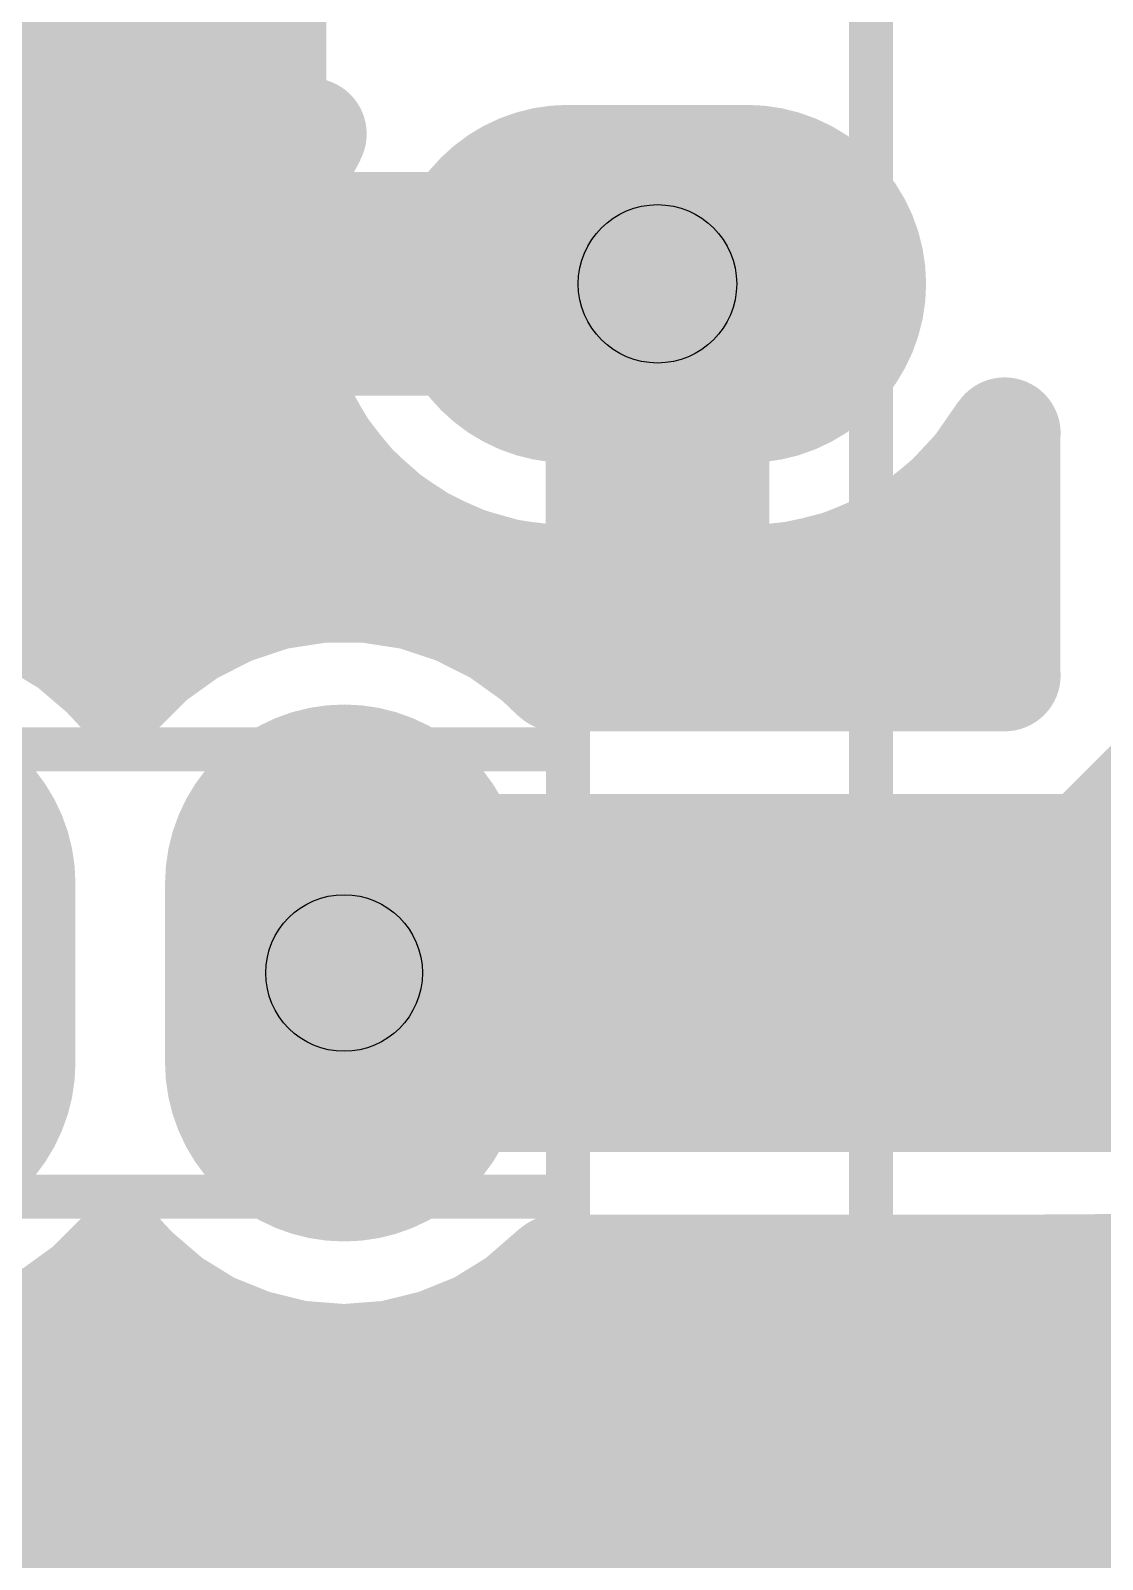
# Model space of a CAD drawing. Extents: x -0.06 to 2.31, y -0.06 to 2.06.
# Drawn here: x 0.139 to 0.3784, y 1.5019 to 1.8436 of the extents above; entities that cross this region are included whole.
import ezdxf

# ---------------------------------------------------------------- set-up
doc = ezdxf.new("R2010")
doc.units = 0
for name, color, linetype in [('Bottom', 6, 'CONTINUOUS'), ('Bottom_Silk', 11, 'CONTINUOUS'), ('Drill_Bottom', 8, 'CONTINUOUS'), ('Drill_Top', 7, 'CONTINUOUS'), ('Top', 5, 'CONTINUOUS'), ('Top_Silk', 2, 'CONTINUOUS')]:
    doc.layers.add(name, color=color, linetype=linetype)

msp = doc.modelspace()

# ---------------------------------------------------------------- linework, layer by layer
at = {"layer": 'Bottom', "linetype": 'CONTINUOUS'}
for points, const_width in [([(0.1925, 1.8205), (0.1925, 1.9535)], 0.025), ([(0.108, 1.8343), (0.19, 1.8343)], 0.025), ([(0.2016, 1.8205), (0.1925, 1.8205)], 0.025), ([(0.1985, 1.8147), (0.2016, 1.8205)], 0.025), ([(0.1951, 1.8053), (0.1985, 1.8147)], 0.025), ([(0.021, 1.8094), (0.1939, 1.8094)], 0.025), ([(0.1931, 1.7956), (0.1951, 1.8053)], 0.025), ([(0.1925, 1.787), (0.279, 1.787)], 0.05), ([(0.279, 1.787), (0.279, 1.7205)], 0.05), ([(0.1925, 1.7856), (0.1931, 1.7956)], 0.025), ([(0.1935, 1.7756), (0.1925, 1.7856)], 0.025), ([(0.0211, 1.7845), (0.19, 1.7845)], 0.025), ([(0.1959, 1.766), (0.1935, 1.7756)], 0.025), ([(0.1998, 1.7567), (0.1959, 1.766)], 0.025), ([(0.0211, 1.7597), (0.1959, 1.7597)], 0.025), ([(0.205, 1.7482), (0.1998, 1.7567)], 0.025), ([(0.2114, 1.7406), (0.205, 1.7482)], 0.025), ([(0.3524, 1.7473), (0.3458, 1.7398)], 0.025), ([(0.3525, 1.6995), (0.3524, 1.7473)], 0.025), ([(0.2189, 1.734), (0.2114, 1.7406)], 0.025), ([(0.3458, 1.7398), (0.3382, 1.7333)], 0.025), ([(0.0211, 1.7348), (0.2153, 1.7348)], 0.025), ([(0.2273, 1.7285), (0.2189, 1.734)], 0.025), ([(0.3382, 1.7333), (0.3297, 1.728)], 0.025), ([(0.2364, 1.7245), (0.2273, 1.7285)], 0.025), ([(0.3297, 1.728), (0.3206, 1.7241)], 0.025), ([(0.246, 1.7218), (0.2364, 1.7245)], 0.025), ([(0.3206, 1.7241), (0.3109, 1.7216)], 0.025), ([(0.256, 1.7206), (0.246, 1.7218)], 0.025), ([(0.301, 1.7205), (0.256, 1.7206)], 0.025), ([(0.3109, 1.7216), (0.301, 1.7205)], 0.025), ([(0.1206, 1.7185), (0.1302, 1.716)], 0.025), ([(0.1836, 1.7144), (0.1935, 1.7177)], 0.025), ([(0.1935, 1.7177), (0.2038, 1.7193)], 0.025), ([(0.2038, 1.7193), (0.2142, 1.7193)], 0.025), ([(0.2142, 1.7193), (0.2245, 1.7177)], 0.025), ([(0.2245, 1.7177), (0.2344, 1.7144)], 0.025), ([(0.1302, 1.716), (0.1394, 1.7121)], 0.025), ([(0.1743, 1.7097), (0.1836, 1.7144)], 0.025), ([(0.2344, 1.7144), (0.2437, 1.7097)], 0.025), ([(0.1394, 1.7121), (0.148, 1.7069)], 0.025), ([(0.1458, 1.7099), (0.1722, 1.7099)], 0.025), ([(0.1658, 1.7036), (0.1743, 1.7097)], 0.025), ([(0.2437, 1.7097), (0.2522, 1.7036)], 0.025), ([(0.2458, 1.7099), (0.35, 1.7099)], 0.025), ([(0.148, 1.7069), (0.1556, 1.7004)], 0.025), ([(0.159, 1.6968), (0.1658, 1.7036)], 0.025), ([(0.2522, 1.7036), (0.2565, 1.6995)], 0.025), ([(0.1556, 1.7004), (0.159, 1.6968)], 0.025), ([(0.2565, 1.6995), (0.3525, 1.6995)], 0.025), ([(0.386, 1.633), (0.419, 1.666)], 0.08), ([(0.209, 1.633), (0.386, 1.633)], 0.08), ([(0.159, 1.5692), (0.1522, 1.5624)], 0.025), ([(0.162, 1.566), (0.159, 1.5692)], 0.025), ([(0.1699, 1.5592), (0.162, 1.566)], 0.025), ([(0.2566, 1.5665), (0.2481, 1.5592)], 0.025), ([(0.361, 1.5665), (0.2566, 1.5665)], 0.025), ([(0.3912, 1.5667), (0.361, 1.5665)], 0.025), ([(0.1522, 1.5624), (0.1441, 1.5565)], 0.025), ([(0.1526, 1.5607), (0.1654, 1.5607)], 0.025), ([(0.1788, 1.5537), (0.1699, 1.5592)], 0.025), ([(0.2481, 1.5592), (0.2392, 1.5537)], 0.025), ([(0.2526, 1.5607), (0.5686, 1.5607)], 0.025), ([(0.3321, 1.5573), (0.3383, 1.5594)], 0.025), ([(0.3383, 1.5594), (0.3447, 1.5604)], 0.025), ([(0.3447, 1.5604), (0.4105, 1.5605)], 0.025), ([(0.1441, 1.5565), (0.1352, 1.5519)], 0.025), ([(0.3263, 1.5544), (0.3321, 1.5573)], 0.025), ([(0.1885, 1.5498), (0.1788, 1.5537)], 0.025), ([(0.2392, 1.5537), (0.2295, 1.5498)], 0.025), ([(0.321, 1.5506), (0.3263, 1.5544)], 0.025), ([(0.1352, 1.5519), (0.1258, 1.5487)], 0.025), ([(0.1986, 1.5473), (0.1885, 1.5498)], 0.025), ([(0.2295, 1.5498), (0.2194, 1.5473)], 0.025), ([(0.2497, 1.4793), (0.321, 1.5506)], 0.025), ([(0.209, 1.5465), (0.1986, 1.5473)], 0.025), ([(0.2194, 1.5473), (0.209, 1.5465)], 0.025), ([(0.0213, 1.5359), (0.3037, 1.5359)], 0.025), ([(0.279, 1.45), (0.348, 1.519)], 0.03), ([(0.348, 1.519), (0.588, 1.519)], 0.03), ([(0.0214, 1.511), (0.2788, 1.511)], 0.025)]:
    msp.add_lwpolyline(points, dxfattribs=dict(at, const_width=const_width))
for points, const_width in [([(0.1863, 1.8205, 1), (0.1987, 1.8205, 1), (0.1863, 1.8205, 1)], 0.0125), ([(0.1863, 1.8205, 1), (0.1987, 1.8205, 1), (0.1863, 1.8205, 1)], 0.0125), ([(0.1953, 1.8205, 1), (0.2078, 1.8205, 1), (0.1953, 1.8205, 1)], 0.0125), ([(0.1953, 1.8205, 1), (0.2078, 1.8205, 1), (0.1953, 1.8205, 1)], 0.0125), ([(0.1923, 1.8147, 1), (0.2048, 1.8147, 1), (0.1923, 1.8147, 1)], 0.0125), ([(0.1923, 1.8147, 1), (0.2048, 1.8147, 1), (0.1923, 1.8147, 1)], 0.0125), ([(0.279, 1.787, 1), (0.239, 1.787, 1), (0.279, 1.787, 1)], 0.04), ([(0.319, 1.787, 1), (0.279, 1.787, 1), (0.319, 1.787, 1)], 0.04), ([(0.1888, 1.8053, 1), (0.2013, 1.8053, 1), (0.1888, 1.8053, 1)], 0.0125), ([(0.1888, 1.8053, 1), (0.2013, 1.8053, 1), (0.1888, 1.8053, 1)], 0.0125), ([(0.1868, 1.7956, 1), (0.1993, 1.7956, 1), (0.1868, 1.7956, 1)], 0.0125), ([(0.1868, 1.7956, 1), (0.1993, 1.7956, 1), (0.1868, 1.7956, 1)], 0.0125), ([(0.1863, 1.7856, 1), (0.1988, 1.7856, 1), (0.1863, 1.7856, 1)], 0.0125), ([(0.1863, 1.7856, 1), (0.1988, 1.7856, 1), (0.1863, 1.7856, 1)], 0.0125), ([(0.1872, 1.7756, 1), (0.1997, 1.7756, 1), (0.1872, 1.7756, 1)], 0.0125), ([(0.1872, 1.7756, 1), (0.1997, 1.7756, 1), (0.1872, 1.7756, 1)], 0.0125), ([(0.1897, 1.766, 1), (0.2022, 1.766, 1), (0.1897, 1.766, 1)], 0.0125), ([(0.1897, 1.766, 1), (0.2022, 1.766, 1), (0.1897, 1.766, 1)], 0.0125), ([(0.1935, 1.7567, 1), (0.206, 1.7567, 1), (0.1935, 1.7567, 1)], 0.0125), ([(0.1935, 1.7567, 1), (0.206, 1.7567, 1), (0.1935, 1.7567, 1)], 0.0125), ([(0.1987, 1.7482, 1), (0.2112, 1.7482, 1), (0.1987, 1.7482, 1)], 0.0125), ([(0.1987, 1.7482, 1), (0.2112, 1.7482, 1), (0.1987, 1.7482, 1)], 0.0125), ([(0.3461, 1.7473, 1), (0.3586, 1.7473, 1), (0.3461, 1.7473, 1)], 0.0125), ([(0.3461, 1.7473, 1), (0.3586, 1.7473, 1), (0.3461, 1.7473, 1)], 0.0125), ([(0.2052, 1.7406, 1), (0.2177, 1.7406, 1), (0.2052, 1.7406, 1)], 0.0125), ([(0.2052, 1.7406, 1), (0.2177, 1.7406, 1), (0.2052, 1.7406, 1)], 0.0125), ([(0.3396, 1.7398, 1), (0.3521, 1.7398, 1), (0.3396, 1.7398, 1)], 0.0125), ([(0.3396, 1.7398, 1), (0.3521, 1.7398, 1), (0.3396, 1.7398, 1)], 0.0125), ([(0.2127, 1.734, 1), (0.2252, 1.734, 1), (0.2127, 1.734, 1)], 0.0125), ([(0.2127, 1.734, 1), (0.2252, 1.734, 1), (0.2127, 1.734, 1)], 0.0125), ([(0.332, 1.7333, 1), (0.3445, 1.7333, 1), (0.332, 1.7333, 1)], 0.0125), ([(0.332, 1.7333, 1), (0.3445, 1.7333, 1), (0.332, 1.7333, 1)], 0.0125), ([(0.2211, 1.7285, 1), (0.2336, 1.7285, 1), (0.2211, 1.7285, 1)], 0.0125), ([(0.2211, 1.7285, 1), (0.2336, 1.7285, 1), (0.2211, 1.7285, 1)], 0.0125), ([(0.3235, 1.728, 1), (0.336, 1.728, 1), (0.3235, 1.728, 1)], 0.0125), ([(0.3235, 1.728, 1), (0.336, 1.728, 1), (0.3235, 1.728, 1)], 0.0125), ([(0.2302, 1.7245, 1), (0.2427, 1.7245, 1), (0.2302, 1.7245, 1)], 0.0125), ([(0.2302, 1.7245, 1), (0.2427, 1.7245, 1), (0.2302, 1.7245, 1)], 0.0125), ([(0.3143, 1.7241, 1), (0.3268, 1.7241, 1), (0.3143, 1.7241, 1)], 0.0125), ([(0.3143, 1.7241, 1), (0.3268, 1.7241, 1), (0.3143, 1.7241, 1)], 0.0125), ([(0.2398, 1.7218, 1), (0.2523, 1.7218, 1), (0.2398, 1.7218, 1)], 0.0125), ([(0.2398, 1.7218, 1), (0.2523, 1.7218, 1), (0.2398, 1.7218, 1)], 0.0125), ([(0.2497, 1.7206, 1), (0.2622, 1.7206, 1), (0.2497, 1.7206, 1)], 0.0125), ([(0.2497, 1.7206, 1), (0.2622, 1.7206, 1), (0.2497, 1.7206, 1)], 0.0125), ([(0.2947, 1.7205, 1), (0.3072, 1.7205, 1), (0.2947, 1.7205, 1)], 0.0125), ([(0.2947, 1.7205, 1), (0.3072, 1.7205, 1), (0.2947, 1.7205, 1)], 0.0125), ([(0.3046, 1.7216, 1), (0.3171, 1.7216, 1), (0.3046, 1.7216, 1)], 0.0125), ([(0.3046, 1.7216, 1), (0.3171, 1.7216, 1), (0.3046, 1.7216, 1)], 0.0125), ([(0.1872, 1.7177, 1), (0.1997, 1.7177, 1), (0.1872, 1.7177, 1)], 0.0125), ([(0.1872, 1.7177, 1), (0.1997, 1.7177, 1), (0.1872, 1.7177, 1)], 0.0125), ([(0.1975, 1.7193, 1), (0.21, 1.7193, 1), (0.1975, 1.7193, 1)], 0.0125), ([(0.1975, 1.7193, 1), (0.21, 1.7193, 1), (0.1975, 1.7193, 1)], 0.0125), ([(0.208, 1.7193, 1), (0.2205, 1.7193, 1), (0.208, 1.7193, 1)], 0.0125), ([(0.208, 1.7193, 1), (0.2205, 1.7193, 1), (0.208, 1.7193, 1)], 0.0125), ([(0.2183, 1.7177, 1), (0.2308, 1.7177, 1), (0.2183, 1.7177, 1)], 0.0125), ([(0.2183, 1.7177, 1), (0.2308, 1.7177, 1), (0.2183, 1.7177, 1)], 0.0125), ([(0.124, 1.716, 1), (0.1365, 1.716, 1), (0.124, 1.716, 1)], 0.0125), ([(0.124, 1.716, 1), (0.1365, 1.716, 1), (0.124, 1.716, 1)], 0.0125), ([(0.1773, 1.7144, 1), (0.1898, 1.7144, 1), (0.1773, 1.7144, 1)], 0.0125), ([(0.1773, 1.7144, 1), (0.1898, 1.7144, 1), (0.1773, 1.7144, 1)], 0.0125), ([(0.2282, 1.7144, 1), (0.2407, 1.7144, 1), (0.2282, 1.7144, 1)], 0.0125), ([(0.2282, 1.7144, 1), (0.2407, 1.7144, 1), (0.2282, 1.7144, 1)], 0.0125), ([(0.1332, 1.7121, 1), (0.1457, 1.7121, 1), (0.1332, 1.7121, 1)], 0.0125), ([(0.1332, 1.7121, 1), (0.1457, 1.7121, 1), (0.1332, 1.7121, 1)], 0.0125), ([(0.168, 1.7097, 1), (0.1805, 1.7097, 1), (0.168, 1.7097, 1)], 0.0125), ([(0.168, 1.7097, 1), (0.1805, 1.7097, 1), (0.168, 1.7097, 1)], 0.0125), ([(0.2375, 1.7097, 1), (0.25, 1.7097, 1), (0.2375, 1.7097, 1)], 0.0125), ([(0.2375, 1.7097, 1), (0.25, 1.7097, 1), (0.2375, 1.7097, 1)], 0.0125), ([(0.1417, 1.7069, 1), (0.1542, 1.7069, 1), (0.1417, 1.7069, 1)], 0.0125), ([(0.1417, 1.7069, 1), (0.1542, 1.7069, 1), (0.1417, 1.7069, 1)], 0.0125), ([(0.1596, 1.7036, 1), (0.1721, 1.7036, 1), (0.1596, 1.7036, 1)], 0.0125), ([(0.1596, 1.7036, 1), (0.1721, 1.7036, 1), (0.1596, 1.7036, 1)], 0.0125), ([(0.2459, 1.7036, 1), (0.2584, 1.7036, 1), (0.2459, 1.7036, 1)], 0.0125), ([(0.2459, 1.7036, 1), (0.2584, 1.7036, 1), (0.2459, 1.7036, 1)], 0.0125), ([(0.1493, 1.7004, 1), (0.1618, 1.7004, 1), (0.1493, 1.7004, 1)], 0.0125), ([(0.1493, 1.7004, 1), (0.1618, 1.7004, 1), (0.1493, 1.7004, 1)], 0.0125), ([(0.2503, 1.6995, 1), (0.2628, 1.6995, 1), (0.2503, 1.6995, 1)], 0.0125), ([(0.2503, 1.6995, 1), (0.2628, 1.6995, 1), (0.2503, 1.6995, 1)], 0.0125), ([(0.3463, 1.6995, 1), (0.3588, 1.6995, 1), (0.3463, 1.6995, 1)], 0.0125), ([(0.3463, 1.6995, 1), (0.3588, 1.6995, 1), (0.3463, 1.6995, 1)], 0.0125), ([(0.1527, 1.6968, 1), (0.1652, 1.6968, 1), (0.1527, 1.6968, 1)], 0.0125), ([(0.1527, 1.6968, 1), (0.1652, 1.6968, 1), (0.1527, 1.6968, 1)], 0.0125), ([(0.129, 1.653, 1), (0.089, 1.653, 1), (0.129, 1.653, 1)], 0.04), ([(0.229, 1.653, 1), (0.189, 1.653, 1), (0.229, 1.653, 1)], 0.04), ([(0.189, 1.633, 1), (0.229, 1.633, 1), (0.189, 1.633, 1)], 0.04), ([(0.366, 1.633, 1), (0.406, 1.633, 1), (0.366, 1.633, 1)], 0.04), ([(0.366, 1.633, 1), (0.406, 1.633, 1), (0.366, 1.633, 1)], 0.04), ([(0.129, 1.613, 1), (0.089, 1.613, 1), (0.129, 1.613, 1)], 0.04), ([(0.229, 1.613, 1), (0.189, 1.613, 1), (0.229, 1.613, 1)], 0.04), ([(0.1528, 1.5692, 1), (0.1653, 1.5692, 1), (0.1528, 1.5692, 1)], 0.0125), ([(0.1528, 1.5692, 1), (0.1653, 1.5692, 1), (0.1528, 1.5692, 1)], 0.0125), ([(0.1557, 1.566, 1), (0.1682, 1.566, 1), (0.1557, 1.566, 1)], 0.0125), ([(0.1557, 1.566, 1), (0.1682, 1.566, 1), (0.1557, 1.566, 1)], 0.0125), ([(0.2503, 1.5665, 1), (0.2628, 1.5665, 1), (0.2503, 1.5665, 1)], 0.0125), ([(0.2503, 1.5665, 1), (0.2628, 1.5665, 1), (0.2503, 1.5665, 1)], 0.0125), ([(0.3547, 1.5665, 1), (0.3672, 1.5665, 1), (0.3547, 1.5665, 1)], 0.0125), ([(0.3547, 1.5665, 1), (0.3672, 1.5665, 1), (0.3547, 1.5665, 1)], 0.0125), ([(0.1459, 1.5624, 1), (0.1584, 1.5624, 1), (0.1459, 1.5624, 1)], 0.0125), ([(0.1459, 1.5624, 1), (0.1584, 1.5624, 1), (0.1459, 1.5624, 1)], 0.0125), ([(0.1637, 1.5592, 1), (0.1762, 1.5592, 1), (0.1637, 1.5592, 1)], 0.0125), ([(0.1637, 1.5592, 1), (0.1762, 1.5592, 1), (0.1637, 1.5592, 1)], 0.0125), ([(0.2418, 1.5592, 1), (0.2543, 1.5592, 1), (0.2418, 1.5592, 1)], 0.0125), ([(0.2418, 1.5592, 1), (0.2543, 1.5592, 1), (0.2418, 1.5592, 1)], 0.0125), ([(0.3321, 1.5594, 1), (0.3446, 1.5594, 1), (0.3321, 1.5594, 1)], 0.0125), ([(0.3321, 1.5594, 1), (0.3446, 1.5594, 1), (0.3321, 1.5594, 1)], 0.0125), ([(0.3385, 1.5604, 1), (0.351, 1.5604, 1), (0.3385, 1.5604, 1)], 0.0125), ([(0.3385, 1.5604, 1), (0.351, 1.5604, 1), (0.3385, 1.5604, 1)], 0.0125), ([(0.1378, 1.5565, 1), (0.1503, 1.5565, 1), (0.1378, 1.5565, 1)], 0.0125), ([(0.1378, 1.5565, 1), (0.1503, 1.5565, 1), (0.1378, 1.5565, 1)], 0.0125), ([(0.3259, 1.5573, 1), (0.3384, 1.5573, 1), (0.3259, 1.5573, 1)], 0.0125), ([(0.3259, 1.5573, 1), (0.3384, 1.5573, 1), (0.3259, 1.5573, 1)], 0.0125), ([(0.1726, 1.5537, 1), (0.1851, 1.5537, 1), (0.1726, 1.5537, 1)], 0.0125), ([(0.1726, 1.5537, 1), (0.1851, 1.5537, 1), (0.1726, 1.5537, 1)], 0.0125), ([(0.2329, 1.5537, 1), (0.2454, 1.5537, 1), (0.2329, 1.5537, 1)], 0.0125), ([(0.2329, 1.5537, 1), (0.2454, 1.5537, 1), (0.2329, 1.5537, 1)], 0.0125), ([(0.3201, 1.5544, 1), (0.3326, 1.5544, 1), (0.3201, 1.5544, 1)], 0.0125), ([(0.3201, 1.5544, 1), (0.3326, 1.5544, 1), (0.3201, 1.5544, 1)], 0.0125), ([(0.129, 1.5519, 1), (0.1415, 1.5519, 1), (0.129, 1.5519, 1)], 0.0125), ([(0.129, 1.5519, 1), (0.1415, 1.5519, 1), (0.129, 1.5519, 1)], 0.0125), ([(0.1822, 1.5498, 1), (0.1947, 1.5498, 1), (0.1822, 1.5498, 1)], 0.0125), ([(0.1822, 1.5498, 1), (0.1947, 1.5498, 1), (0.1822, 1.5498, 1)], 0.0125), ([(0.2233, 1.5498, 1), (0.2358, 1.5498, 1), (0.2233, 1.5498, 1)], 0.0125), ([(0.2233, 1.5498, 1), (0.2358, 1.5498, 1), (0.2233, 1.5498, 1)], 0.0125), ([(0.3148, 1.5506, 1), (0.3273, 1.5506, 1), (0.3148, 1.5506, 1)], 0.0125), ([(0.3148, 1.5506, 1), (0.3273, 1.5506, 1), (0.3148, 1.5506, 1)], 0.0125), ([(0.1923, 1.5473, 1), (0.2048, 1.5473, 1), (0.1923, 1.5473, 1)], 0.0125), ([(0.1923, 1.5473, 1), (0.2048, 1.5473, 1), (0.1923, 1.5473, 1)], 0.0125), ([(0.2027, 1.5465, 1), (0.2152, 1.5465, 1), (0.2027, 1.5465, 1)], 0.0125), ([(0.2027, 1.5465, 1), (0.2152, 1.5465, 1), (0.2027, 1.5465, 1)], 0.0125), ([(0.2132, 1.5473, 1), (0.2257, 1.5473, 1), (0.2132, 1.5473, 1)], 0.0125), ([(0.2132, 1.5473, 1), (0.2257, 1.5473, 1), (0.2132, 1.5473, 1)], 0.0125), ([(0.3405, 1.519, 1), (0.3555, 1.519, 1), (0.3405, 1.519, 1)], 0.015), ([(0.3405, 1.519, 1), (0.3555, 1.519, 1), (0.3405, 1.519, 1)], 0.015)]:
    msp.add_lwpolyline(points, format="xyb", dxfattribs=dict(at, const_width=const_width))
at = {"layer": 'Bottom'}
for points in [[(0.259, 1.827), (0.299, 1.827), (0.259, 1.747), (0.299, 1.747)], [(0.069, 1.653), (0.149, 1.653), (0.069, 1.613), (0.149, 1.613)], [(0.169, 1.653), (0.249, 1.653), (0.169, 1.613), (0.249, 1.613)]]:
    msp.add_solid(points, dxfattribs=at)
at = {"layer": 'Bottom_Silk', "linetype": 'CONTINUOUS'}
for points, const_width in [([(0.1453, 1.7643), (0.1405, 1.7668), (0.1333, 1.7739), (0.1333, 1.7237)], 0.0077), ([(0.1608, 1.7739), (0.1608, 1.7357), (0.1631, 1.7285), (0.1656, 1.7261), (0.1703, 1.7237), (0.1751, 1.7237), (0.1799, 1.7261), (0.1823, 1.7285), (0.1847, 1.7357), (0.1847, 1.7404)], 0.0077), ([(0.259, 1.683), (0.059, 1.683), (0.059, 1.583), (0.259, 1.583), (0.259, 1.683)], 0.0098)]:
    msp.add_lwpolyline(points, dxfattribs=dict(at, const_width=const_width))
at = {"layer": 'Bottom_Silk', "linetype": 'CONTINUOUS', "const_width": 0.0039}
for points in [[(0.1588, 1.7739, 1), (0.1627, 1.7739, 1), (0.1588, 1.7739, 1)], [(0.1434, 1.7643, 1), (0.1472, 1.7643, 1), (0.1434, 1.7643, 1)], [(0.1828, 1.7404, 1), (0.1866, 1.7404, 1), (0.1828, 1.7404, 1)]]:
    msp.add_lwpolyline(points, format="xyb", dxfattribs=at)
at = {"layer": 'Drill_Bottom'}
for centre, radius in [((0.279, 1.787), 0.0177), ((0.209, 1.633), 0.0175)]:
    msp.add_circle(centre, radius, dxfattribs=at)
at = {"layer": 'Drill_Top'}
for centre, radius in [((0.279, 1.787), 0.0177), ((0.209, 1.633), 0.0175)]:
    msp.add_circle(centre, radius, dxfattribs=at)
at = {"layer": 'Top', "linetype": 'CONTINUOUS'}
for points, const_width in [([(0.1925, 1.8205), (0.1925, 1.9535)], 0.025), ([(0.108, 1.8343), (0.19, 1.8343)], 0.025), ([(0.2016, 1.8205), (0.1925, 1.8205)], 0.025), ([(0.1996, 1.817), (0.2016, 1.8205)], 0.025), ([(0.1958, 1.8077), (0.1996, 1.817)], 0.025), ([(0.022, 1.8094), (0.1939, 1.8094)], 0.025), ([(0.1934, 1.798), (0.1958, 1.8077)], 0.025), ([(0.1925, 1.787), (0.279, 1.787)], 0.05), ([(0.279, 1.787), (0.279, 1.7205)], 0.05), ([(0.1925, 1.7881), (0.1934, 1.798)], 0.025), ([(0.1931, 1.7781), (0.1925, 1.7881)], 0.025), ([(0.022, 1.7845), (0.19, 1.7845)], 0.025), ([(0.1952, 1.7683), (0.1931, 1.7781)], 0.025), ([(0.1987, 1.759), (0.1952, 1.7683)], 0.025), ([(0.0219, 1.7597), (0.1959, 1.7597)], 0.025), ([(0.2036, 1.7503), (0.1987, 1.759)], 0.025), ([(0.3565, 1.7536), (0.3508, 1.7454)], 0.025), ([(0.3565, 1.6995), (0.3565, 1.7536)], 0.025), ([(0.2097, 1.7424), (0.2036, 1.7503)], 0.025), ([(0.3508, 1.7454), (0.344, 1.7381)], 0.025), ([(0.2169, 1.7355), (0.2097, 1.7424)], 0.025), ([(0.344, 1.7381), (0.3362, 1.7319)], 0.025), ([(0.0219, 1.7348), (0.2153, 1.7348)], 0.025), ([(0.2251, 1.7298), (0.2169, 1.7355)], 0.025), ([(0.3427, 1.7348), (0.354, 1.7348)], 0.025), ([(0.3362, 1.7319), (0.3275, 1.7269)], 0.025), ([(0.2341, 1.7253), (0.2251, 1.7298)], 0.025), ([(0.3275, 1.7269), (0.3182, 1.7233)], 0.025), ([(0.2436, 1.7223), (0.2341, 1.7253)], 0.025), ([(0.3182, 1.7233), (0.3084, 1.7212)], 0.025), ([(0.2535, 1.7207), (0.2436, 1.7223)], 0.025), ([(0.299, 1.7205), (0.2535, 1.7207)], 0.025), ([(0.3084, 1.7212), (0.299, 1.7205)], 0.025), ([(0.1206, 1.7185), (0.1302, 1.716)], 0.025), ([(0.1836, 1.7144), (0.1935, 1.7177)], 0.025), ([(0.1935, 1.7177), (0.2038, 1.7193)], 0.025), ([(0.2038, 1.7193), (0.2142, 1.7193)], 0.025), ([(0.2142, 1.7193), (0.2245, 1.7177)], 0.025), ([(0.2245, 1.7177), (0.2344, 1.7144)], 0.025), ([(0.1302, 1.716), (0.1394, 1.7121)], 0.025), ([(0.1743, 1.7097), (0.1836, 1.7144)], 0.025), ([(0.2344, 1.7144), (0.2437, 1.7097)], 0.025), ([(0.1394, 1.7121), (0.148, 1.7069)], 0.025), ([(0.1458, 1.7099), (0.1722, 1.7099)], 0.025), ([(0.1658, 1.7036), (0.1743, 1.7097)], 0.025), ([(0.2437, 1.7097), (0.2522, 1.7036)], 0.025), ([(0.2458, 1.7099), (0.354, 1.7099)], 0.025), ([(0.148, 1.7069), (0.1556, 1.7004)], 0.025), ([(0.159, 1.6968), (0.1658, 1.7036)], 0.025), ([(0.2522, 1.7036), (0.2565, 1.6995)], 0.025), ([(0.1556, 1.7004), (0.159, 1.6968)], 0.025), ([(0.2565, 1.6995), (0.3565, 1.6995)], 0.025), ([(0.209, 1.633), (0.423, 1.633)], 0.08), ([(0.209, 1.633), (0.428, 1.633)], 0.03), ([(0.159, 1.5692), (0.1522, 1.5624)], 0.025), ([(0.162, 1.566), (0.159, 1.5692)], 0.025), ([(0.1699, 1.5592), (0.162, 1.566)], 0.025), ([(0.2565, 1.5665), (0.2481, 1.5592)], 0.025), ([(0.3865, 1.5665), (0.2565, 1.5665)], 0.025), ([(0.3865, 1.191), (0.3865, 1.5665)], 0.025), ([(0.1522, 1.5624), (0.1441, 1.5565)], 0.025), ([(0.1526, 1.5607), (0.1654, 1.5607)], 0.025), ([(0.1788, 1.5537), (0.1699, 1.5592)], 0.025), ([(0.2481, 1.5592), (0.2392, 1.5537)], 0.025), ([(0.2526, 1.5607), (0.384, 1.5607)], 0.025), ([(0.1441, 1.5565), (0.1352, 1.5519)], 0.025), ([(0.1885, 1.5498), (0.1788, 1.5537)], 0.025), ([(0.2392, 1.5537), (0.2295, 1.5498)], 0.025), ([(0.1352, 1.5519), (0.1258, 1.5487)], 0.025), ([(0.1986, 1.5473), (0.1885, 1.5498)], 0.025), ([(0.2295, 1.5498), (0.2194, 1.5473)], 0.025), ([(0.209, 1.5465), (0.1986, 1.5473)], 0.025), ([(0.2194, 1.5473), (0.209, 1.5465)], 0.025), ([(0.0217, 1.5359), (0.384, 1.5359)], 0.025), ([(0.0217, 1.511), (0.384, 1.511)], 0.025)]:
    msp.add_lwpolyline(points, dxfattribs=dict(at, const_width=const_width))
for points, const_width in [([(0.1863, 1.8205, 1), (0.1988, 1.8205, 1), (0.1863, 1.8205, 1)], 0.0125), ([(0.1863, 1.8205, 1), (0.1988, 1.8205, 1), (0.1863, 1.8205, 1)], 0.0125), ([(0.1953, 1.8205, 1), (0.2078, 1.8205, 1), (0.1953, 1.8205, 1)], 0.0125), ([(0.1953, 1.8205, 1), (0.2078, 1.8205, 1), (0.1953, 1.8205, 1)], 0.0125), ([(0.1934, 1.817, 1), (0.2059, 1.817, 1), (0.1934, 1.817, 1)], 0.0125), ([(0.1934, 1.817, 1), (0.2059, 1.817, 1), (0.1934, 1.817, 1)], 0.0125), ([(0.279, 1.787, 1), (0.239, 1.787, 1), (0.279, 1.787, 1)], 0.04), ([(0.319, 1.787, 1), (0.279, 1.787, 1), (0.319, 1.787, 1)], 0.04), ([(0.1896, 1.8077, 1), (0.2021, 1.8077, 1), (0.1896, 1.8077, 1)], 0.0125), ([(0.1896, 1.8077, 1), (0.2021, 1.8077, 1), (0.1896, 1.8077, 1)], 0.0125), ([(0.1872, 1.798, 1), (0.1997, 1.798, 1), (0.1872, 1.798, 1)], 0.0125), ([(0.1872, 1.798, 1), (0.1997, 1.798, 1), (0.1872, 1.798, 1)], 0.0125), ([(0.1863, 1.7881, 1), (0.1988, 1.7881, 1), (0.1863, 1.7881, 1)], 0.0125), ([(0.1863, 1.7881, 1), (0.1988, 1.7881, 1), (0.1863, 1.7881, 1)], 0.0125), ([(0.1868, 1.7781, 1), (0.1993, 1.7781, 1), (0.1868, 1.7781, 1)], 0.0125), ([(0.1868, 1.7781, 1), (0.1993, 1.7781, 1), (0.1868, 1.7781, 1)], 0.0125), ([(0.1889, 1.7683, 1), (0.2014, 1.7683, 1), (0.1889, 1.7683, 1)], 0.0125), ([(0.1889, 1.7683, 1), (0.2014, 1.7683, 1), (0.1889, 1.7683, 1)], 0.0125), ([(0.1924, 1.759, 1), (0.2049, 1.759, 1), (0.1924, 1.759, 1)], 0.0125), ([(0.1924, 1.759, 1), (0.2049, 1.759, 1), (0.1924, 1.759, 1)], 0.0125), ([(0.3503, 1.7536, 1), (0.3628, 1.7536, 1), (0.3503, 1.7536, 1)], 0.0125), ([(0.3503, 1.7536, 1), (0.3628, 1.7536, 1), (0.3503, 1.7536, 1)], 0.0125), ([(0.1973, 1.7503, 1), (0.2098, 1.7503, 1), (0.1973, 1.7503, 1)], 0.0125), ([(0.1973, 1.7503, 1), (0.2098, 1.7503, 1), (0.1973, 1.7503, 1)], 0.0125), ([(0.3446, 1.7454, 1), (0.3571, 1.7454, 1), (0.3446, 1.7454, 1)], 0.0125), ([(0.3446, 1.7454, 1), (0.3571, 1.7454, 1), (0.3446, 1.7454, 1)], 0.0125), ([(0.2034, 1.7424, 1), (0.2159, 1.7424, 1), (0.2034, 1.7424, 1)], 0.0125), ([(0.2034, 1.7424, 1), (0.2159, 1.7424, 1), (0.2034, 1.7424, 1)], 0.0125), ([(0.3378, 1.7381, 1), (0.3503, 1.7381, 1), (0.3378, 1.7381, 1)], 0.0125), ([(0.3378, 1.7381, 1), (0.3503, 1.7381, 1), (0.3378, 1.7381, 1)], 0.0125), ([(0.2107, 1.7355, 1), (0.2232, 1.7355, 1), (0.2107, 1.7355, 1)], 0.0125), ([(0.2107, 1.7355, 1), (0.2232, 1.7355, 1), (0.2107, 1.7355, 1)], 0.0125), ([(0.3299, 1.7319, 1), (0.3424, 1.7319, 1), (0.3299, 1.7319, 1)], 0.0125), ([(0.3299, 1.7319, 1), (0.3424, 1.7319, 1), (0.3299, 1.7319, 1)], 0.0125), ([(0.2189, 1.7298, 1), (0.2314, 1.7298, 1), (0.2189, 1.7298, 1)], 0.0125), ([(0.2189, 1.7298, 1), (0.2314, 1.7298, 1), (0.2189, 1.7298, 1)], 0.0125), ([(0.3213, 1.7269, 1), (0.3338, 1.7269, 1), (0.3213, 1.7269, 1)], 0.0125), ([(0.3213, 1.7269, 1), (0.3338, 1.7269, 1), (0.3213, 1.7269, 1)], 0.0125), ([(0.2278, 1.7253, 1), (0.2403, 1.7253, 1), (0.2278, 1.7253, 1)], 0.0125), ([(0.2278, 1.7253, 1), (0.2403, 1.7253, 1), (0.2278, 1.7253, 1)], 0.0125), ([(0.3119, 1.7233, 1), (0.3244, 1.7233, 1), (0.3119, 1.7233, 1)], 0.0125), ([(0.3119, 1.7233, 1), (0.3244, 1.7233, 1), (0.3119, 1.7233, 1)], 0.0125), ([(0.2373, 1.7223, 1), (0.2498, 1.7223, 1), (0.2373, 1.7223, 1)], 0.0125), ([(0.2373, 1.7223, 1), (0.2498, 1.7223, 1), (0.2373, 1.7223, 1)], 0.0125), ([(0.2472, 1.7207, 1), (0.2597, 1.7207, 1), (0.2472, 1.7207, 1)], 0.0125), ([(0.2472, 1.7207, 1), (0.2597, 1.7207, 1), (0.2472, 1.7207, 1)], 0.0125), ([(0.2928, 1.7205, 1), (0.3053, 1.7205, 1), (0.2928, 1.7205, 1)], 0.0125), ([(0.2928, 1.7205, 1), (0.3053, 1.7205, 1), (0.2928, 1.7205, 1)], 0.0125), ([(0.3022, 1.7212, 1), (0.3147, 1.7212, 1), (0.3022, 1.7212, 1)], 0.0125), ([(0.3022, 1.7212, 1), (0.3147, 1.7212, 1), (0.3022, 1.7212, 1)], 0.0125), ([(0.1872, 1.7177, 1), (0.1997, 1.7177, 1), (0.1872, 1.7177, 1)], 0.0125), ([(0.1872, 1.7177, 1), (0.1997, 1.7177, 1), (0.1872, 1.7177, 1)], 0.0125), ([(0.1975, 1.7193, 1), (0.21, 1.7193, 1), (0.1975, 1.7193, 1)], 0.0125), ([(0.1975, 1.7193, 1), (0.21, 1.7193, 1), (0.1975, 1.7193, 1)], 0.0125), ([(0.208, 1.7193, 1), (0.2205, 1.7193, 1), (0.208, 1.7193, 1)], 0.0125), ([(0.208, 1.7193, 1), (0.2205, 1.7193, 1), (0.208, 1.7193, 1)], 0.0125), ([(0.2183, 1.7177, 1), (0.2308, 1.7177, 1), (0.2183, 1.7177, 1)], 0.0125), ([(0.2183, 1.7177, 1), (0.2308, 1.7177, 1), (0.2183, 1.7177, 1)], 0.0125), ([(0.124, 1.716, 1), (0.1365, 1.716, 1), (0.124, 1.716, 1)], 0.0125), ([(0.124, 1.716, 1), (0.1365, 1.716, 1), (0.124, 1.716, 1)], 0.0125), ([(0.1773, 1.7144, 1), (0.1898, 1.7144, 1), (0.1773, 1.7144, 1)], 0.0125), ([(0.1773, 1.7144, 1), (0.1898, 1.7144, 1), (0.1773, 1.7144, 1)], 0.0125), ([(0.2282, 1.7144, 1), (0.2407, 1.7144, 1), (0.2282, 1.7144, 1)], 0.0125), ([(0.2282, 1.7144, 1), (0.2407, 1.7144, 1), (0.2282, 1.7144, 1)], 0.0125), ([(0.1332, 1.7121, 1), (0.1457, 1.7121, 1), (0.1332, 1.7121, 1)], 0.0125), ([(0.1332, 1.7121, 1), (0.1457, 1.7121, 1), (0.1332, 1.7121, 1)], 0.0125), ([(0.168, 1.7097, 1), (0.1805, 1.7097, 1), (0.168, 1.7097, 1)], 0.0125), ([(0.168, 1.7097, 1), (0.1805, 1.7097, 1), (0.168, 1.7097, 1)], 0.0125), ([(0.2375, 1.7097, 1), (0.25, 1.7097, 1), (0.2375, 1.7097, 1)], 0.0125), ([(0.2375, 1.7097, 1), (0.25, 1.7097, 1), (0.2375, 1.7097, 1)], 0.0125), ([(0.1417, 1.7069, 1), (0.1542, 1.7069, 1), (0.1417, 1.7069, 1)], 0.0125), ([(0.1417, 1.7069, 1), (0.1542, 1.7069, 1), (0.1417, 1.7069, 1)], 0.0125), ([(0.1596, 1.7036, 1), (0.1721, 1.7036, 1), (0.1596, 1.7036, 1)], 0.0125), ([(0.1596, 1.7036, 1), (0.1721, 1.7036, 1), (0.1596, 1.7036, 1)], 0.0125), ([(0.2459, 1.7036, 1), (0.2584, 1.7036, 1), (0.2459, 1.7036, 1)], 0.0125), ([(0.2459, 1.7036, 1), (0.2584, 1.7036, 1), (0.2459, 1.7036, 1)], 0.0125), ([(0.1493, 1.7004, 1), (0.1618, 1.7004, 1), (0.1493, 1.7004, 1)], 0.0125), ([(0.1493, 1.7004, 1), (0.1618, 1.7004, 1), (0.1493, 1.7004, 1)], 0.0125), ([(0.2503, 1.6995, 1), (0.2628, 1.6995, 1), (0.2503, 1.6995, 1)], 0.0125), ([(0.2503, 1.6995, 1), (0.2628, 1.6995, 1), (0.2503, 1.6995, 1)], 0.0125), ([(0.3503, 1.6995, 1), (0.3628, 1.6995, 1), (0.3503, 1.6995, 1)], 0.0125), ([(0.3503, 1.6995, 1), (0.3628, 1.6995, 1), (0.3503, 1.6995, 1)], 0.0125), ([(0.1527, 1.6968, 1), (0.1652, 1.6968, 1), (0.1527, 1.6968, 1)], 0.0125), ([(0.1527, 1.6968, 1), (0.1652, 1.6968, 1), (0.1527, 1.6968, 1)], 0.0125), ([(0.129, 1.653, 1), (0.089, 1.653, 1), (0.129, 1.653, 1)], 0.04), ([(0.229, 1.653, 1), (0.189, 1.653, 1), (0.229, 1.653, 1)], 0.04), ([(0.189, 1.633, 1), (0.229, 1.633, 1), (0.189, 1.633, 1)], 0.04), ([(0.129, 1.613, 1), (0.089, 1.613, 1), (0.129, 1.613, 1)], 0.04), ([(0.229, 1.613, 1), (0.189, 1.613, 1), (0.229, 1.613, 1)], 0.04), ([(0.2015, 1.633, 1), (0.2165, 1.633, 1), (0.2015, 1.633, 1)], 0.015), ([(0.1528, 1.5692, 1), (0.1653, 1.5692, 1), (0.1528, 1.5692, 1)], 0.0125), ([(0.1528, 1.5692, 1), (0.1653, 1.5692, 1), (0.1528, 1.5692, 1)], 0.0125), ([(0.1557, 1.566, 1), (0.1682, 1.566, 1), (0.1557, 1.566, 1)], 0.0125), ([(0.1557, 1.566, 1), (0.1682, 1.566, 1), (0.1557, 1.566, 1)], 0.0125), ([(0.2503, 1.5665, 1), (0.2628, 1.5665, 1), (0.2503, 1.5665, 1)], 0.0125), ([(0.2503, 1.5665, 1), (0.2628, 1.5665, 1), (0.2503, 1.5665, 1)], 0.0125), ([(0.3802, 1.5665, 1), (0.3927, 1.5665, 1), (0.3802, 1.5665, 1)], 0.0125), ([(0.3802, 1.5665, 1), (0.3927, 1.5665, 1), (0.3802, 1.5665, 1)], 0.0125), ([(0.1459, 1.5624, 1), (0.1584, 1.5624, 1), (0.1459, 1.5624, 1)], 0.0125), ([(0.1459, 1.5624, 1), (0.1584, 1.5624, 1), (0.1459, 1.5624, 1)], 0.0125), ([(0.1637, 1.5592, 1), (0.1762, 1.5592, 1), (0.1637, 1.5592, 1)], 0.0125), ([(0.1637, 1.5592, 1), (0.1762, 1.5592, 1), (0.1637, 1.5592, 1)], 0.0125), ([(0.2418, 1.5592, 1), (0.2543, 1.5592, 1), (0.2418, 1.5592, 1)], 0.0125), ([(0.2418, 1.5592, 1), (0.2543, 1.5592, 1), (0.2418, 1.5592, 1)], 0.0125), ([(0.1378, 1.5565, 1), (0.1503, 1.5565, 1), (0.1378, 1.5565, 1)], 0.0125), ([(0.1378, 1.5565, 1), (0.1503, 1.5565, 1), (0.1378, 1.5565, 1)], 0.0125), ([(0.1726, 1.5537, 1), (0.1851, 1.5537, 1), (0.1726, 1.5537, 1)], 0.0125), ([(0.1726, 1.5537, 1), (0.1851, 1.5537, 1), (0.1726, 1.5537, 1)], 0.0125), ([(0.2329, 1.5537, 1), (0.2454, 1.5537, 1), (0.2329, 1.5537, 1)], 0.0125), ([(0.2329, 1.5537, 1), (0.2454, 1.5537, 1), (0.2329, 1.5537, 1)], 0.0125), ([(0.129, 1.5519, 1), (0.1415, 1.5519, 1), (0.129, 1.5519, 1)], 0.0125), ([(0.129, 1.5519, 1), (0.1415, 1.5519, 1), (0.129, 1.5519, 1)], 0.0125), ([(0.1822, 1.5498, 1), (0.1947, 1.5498, 1), (0.1822, 1.5498, 1)], 0.0125), ([(0.1822, 1.5498, 1), (0.1947, 1.5498, 1), (0.1822, 1.5498, 1)], 0.0125), ([(0.2233, 1.5498, 1), (0.2358, 1.5498, 1), (0.2233, 1.5498, 1)], 0.0125), ([(0.2233, 1.5498, 1), (0.2358, 1.5498, 1), (0.2233, 1.5498, 1)], 0.0125), ([(0.1923, 1.5473, 1), (0.2048, 1.5473, 1), (0.1923, 1.5473, 1)], 0.0125), ([(0.1923, 1.5473, 1), (0.2048, 1.5473, 1), (0.1923, 1.5473, 1)], 0.0125), ([(0.2027, 1.5465, 1), (0.2152, 1.5465, 1), (0.2027, 1.5465, 1)], 0.0125), ([(0.2027, 1.5465, 1), (0.2152, 1.5465, 1), (0.2027, 1.5465, 1)], 0.0125), ([(0.2132, 1.5473, 1), (0.2257, 1.5473, 1), (0.2132, 1.5473, 1)], 0.0125), ([(0.2132, 1.5473, 1), (0.2257, 1.5473, 1), (0.2132, 1.5473, 1)], 0.0125)]:
    msp.add_lwpolyline(points, format="xyb", dxfattribs=dict(at, const_width=const_width))
at = {"layer": 'Top'}
for points in [[(0.259, 1.827), (0.299, 1.827), (0.259, 1.747), (0.299, 1.747)], [(0.069, 1.653), (0.149, 1.653), (0.069, 1.613), (0.149, 1.613)], [(0.169, 1.653), (0.249, 1.653), (0.169, 1.613), (0.249, 1.613)]]:
    msp.add_solid(points, dxfattribs=at)
at = {"layer": 'Top_Silk', "linetype": 'CONTINUOUS', "const_width": 0.0098}
msp.add_lwpolyline([(0.3267, 1.9728), (0.3267, 1.2012)], dxfattribs=at)

doc.saveas('drawing.dxf')
